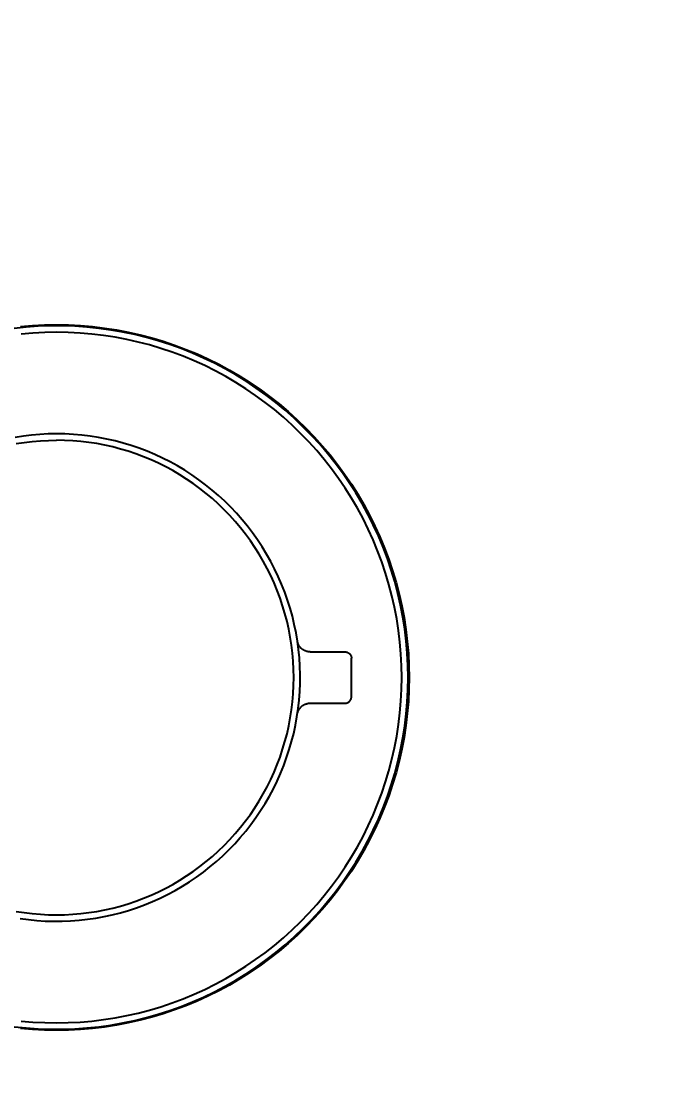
# Model space of a CAD drawing. Header units: metres. Extents: x 198 to 412, y -54 to 17.
# Drawn here: x 271.1554 to 271.2051, y -25.22 to -25.1365 of the extents above; entities that cross this region are included whole.
import ezdxf

# ---------------------------------------------------------------- set-up
doc = ezdxf.new("R2010")
doc.units = ezdxf.units.M
doc.header["$LTSCALE"] = 10
doc.layers.add('01', color=1, linetype='Continuous')
doc.layers.add('TCOTA', color=1, linetype='Continuous')
doc.styles.add('ARIAL', font='arial.ttf')
doc.dimstyles.new('ST-COTA-25', dxfattribs={"dimscale": 0.25, "dimtxt": 0.18, "dimasz": 0.1, "dimexe": 0.18, "dimexo": 0.0625, "dimgap": 0.09, "dimtad": 1, "dimzin": 4, "dimdsep": 46, "dimtxsty": 'ARIAL', "dimblk1": 'COTA_N', "dimblk2": 'COTA_N', "dimsah": 1, "dimcen": 0.09, "dimclrd": 8, "dimclre": 8, "dimclrt": 1, "dimadec": 0, "dimazin": 0, "dimtfac": 1, "dimtix": 1, "dimtmove": 0, "dimatfit": 3, "dimldrblk": 'COTA_N', "dimfxl": 0.18, "dimtolj": 1, "dimtzin": 0, "dimarcsym": 0})

# ---------------------------------------------------------------- blocks, each defined once
blk = doc.blocks.new('juego de ducha california')
for p, q in [((493.25232, 11757.579726, 0), (493.251379, 11757.579628, 0)), ((493.251871, 11757.579764, 0), (493.252807, 11757.579844, 0)), ((493.253264, 11757.579791, 0), (493.25232, 11757.579726, 0)), ((493.252807, 11757.579844, 0), (493.253745, 11757.579892, 0)), ((493.25421, 11757.579824, 0), (493.253264, 11757.579791, 0)), ((493.253745, 11757.579892, 0), (493.254684, 11757.579908, 0)), ((493.255157, 11757.579824, 0), (493.25421, 11757.579824, 0)), ((493.254684, 11757.579908, 0), (493.255623, 11757.579892, 0)), ((493.256103, 11757.579791, 0), (493.255157, 11757.579824, 0)), ((493.255623, 11757.579892, 0), (493.25656, 11757.579844, 0)), ((493.257047, 11757.579726, 0), (493.256103, 11757.579791, 0)), ((493.25656, 11757.579844, 0), (493.257496, 11757.579764, 0)), ((493.257989, 11757.579628, 0), (493.257047, 11757.579726, 0)), ((493.257496, 11757.579764, 0), (493.258428, 11757.579652, 0)), ((493.258926, 11757.579498, 0), (493.257989, 11757.579628, 0)), ((493.258428, 11757.579652, 0), (493.259356, 11757.579508, 0)), ((493.252847, 11757.579265, 0), (493.251931, 11757.579187, 0)), ((493.253765, 11757.579312, 0), (493.252847, 11757.579265, 0)), ((493.254684, 11757.579328, 0), (493.253765, 11757.579312, 0)), ((493.255603, 11757.579312, 0), (493.254684, 11757.579328, 0)), ((493.256521, 11757.579265, 0), (493.255603, 11757.579312, 0)), ((493.257437, 11757.579187, 0), (493.256521, 11757.579265, 0)), ((493.258349, 11757.579077, 0), (493.257437, 11757.579187, 0)), ((493.259258, 11757.578936, 0), (493.258349, 11757.579077, 0)), ((493.259859, 11757.579335, 0), (493.258926, 11757.579498, 0)), ((493.260161, 11757.578765, 0), (493.259258, 11757.578936, 0)), ((493.259356, 11757.579508, 0), (493.260279, 11757.579333, 0)), ((493.260785, 11757.57914, 0), (493.259859, 11757.579335, 0)), ((493.261057, 11757.578562, 0), (493.260161, 11757.578765, 0)), ((493.260279, 11757.579333, 0), (493.261195, 11757.579126, 0)), ((493.261704, 11757.578914, 0), (493.260785, 11757.57914, 0)), ((493.261195, 11757.579126, 0), (493.262103, 11757.578888, 0)), ((493.262615, 11757.578656, 0), (493.261704, 11757.578914, 0)), ((493.262103, 11757.578888, 0), (493.263003, 11757.57862, 0)), ((493.261946, 11757.57833, 0), (493.261057, 11757.578562, 0)), ((493.262827, 11757.578067, 0), (493.261946, 11757.57833, 0)), ((493.263516, 11757.578366, 0), (493.262615, 11757.578656, 0)), ((493.263698, 11757.577774, 0), (493.262827, 11757.578067, 0)), ((493.263003, 11757.57862, 0), (493.263893, 11757.57832, 0)), ((493.264407, 11757.578046, 0), (493.263516, 11757.578366, 0)), ((493.263893, 11757.57832, 0), (493.264772, 11757.577991, 0)), ((493.265286, 11757.577695, 0), (493.264407, 11757.578046, 0)), ((493.264772, 11757.577991, 0), (493.26564, 11757.577631, 0)), ((493.264559, 11757.577451, 0), (493.263698, 11757.577774, 0)), ((493.265408, 11757.577099, 0), (493.264559, 11757.577451, 0)), ((493.266152, 11757.577314, 0), (493.265286, 11757.577695, 0)), ((493.266245, 11757.576719, 0), (493.265408, 11757.577099, 0)), ((493.26564, 11757.577631, 0), (493.266494, 11757.577243, 0)), ((493.267005, 11757.576903, 0), (493.266152, 11757.577314, 0)), ((493.266494, 11757.577243, 0), (493.267335, 11757.576825, 0)), ((493.267068, 11757.57631, 0), (493.266245, 11757.576719, 0)), ((493.267843, 11757.576463, 0), (493.267005, 11757.576903, 0)), ((493.267877, 11757.575873, 0), (493.267068, 11757.57631, 0)), ((493.267335, 11757.576825, 0), (493.268162, 11757.576379, 0)), ((493.268666, 11757.575995, 0), (493.267843, 11757.576463, 0)), ((493.268162, 11757.576379, 0), (493.268972, 11757.575905, 0)), ((493.268671, 11757.575409, 0), (493.267877, 11757.575873, 0)), ((493.269472, 11757.575498, 0), (493.268666, 11757.575995, 0)), ((493.269448, 11757.574918, 0), (493.268671, 11757.575409, 0)), ((493.268972, 11757.575905, 0), (493.269766, 11757.575403, 0)), ((493.27026, 11757.574974, 0), (493.269472, 11757.575498, 0)), ((493.269766, 11757.575403, 0), (493.270542, 11757.574875, 0)), ((493.270208, 11757.574401, 0), (493.269448, 11757.574918, 0)), ((493.271029, 11757.574423, 0), (493.27026, 11757.574974, 0)), ((493.270542, 11757.574875, 0), (493.2713, 11757.57432, 0)), ((493.270949, 11757.573858, 0), (493.270208, 11757.574401, 0)), ((493.271672, 11757.57329, 0), (493.270949, 11757.573858, 0)), ((493.27178, 11757.573846, 0), (493.271029, 11757.574423, 0)), ((493.2713, 11757.57432, 0), (493.272039, 11757.57374, 0)), ((493.272509, 11757.573243, 0), (493.27178, 11757.573846, 0)), ((493.272039, 11757.57374, 0), (493.272757, 11757.573135, 0)), ((493.272375, 11757.572698, 0), (493.271672, 11757.57329, 0)), ((493.273218, 11757.572615, 0), (493.272509, 11757.573243, 0)), ((493.272757, 11757.573135, 0), (493.273454, 11757.572506, 0)), ((493.273058, 11757.572082, 0), (493.272375, 11757.572698, 0)), ((493.273719, 11757.571443, 0), (493.273058, 11757.572082, 0)), ((493.273904, 11757.571963, 0), (493.273218, 11757.572615, 0)), ((493.273454, 11757.572506, 0), (493.274129, 11757.571854, 0)), ((493.252096, 11757.571231, 0), (493.251455, 11757.571132, 0)), ((493.252741, 11757.571309, 0), (493.252096, 11757.571231, 0)), ((493.253387, 11757.571364, 0), (493.252741, 11757.571309, 0)), ((493.254035, 11757.571397, 0), (493.253387, 11757.571364, 0)), ((493.254684, 11757.571408, 0), (493.254035, 11757.571397, 0)), ((493.255342, 11757.571397, 0), (493.254684, 11757.571408, 0)), ((493.255999, 11757.571363, 0), (493.255342, 11757.571397, 0)), ((493.256655, 11757.571306, 0), (493.255999, 11757.571363, 0)), ((493.257309, 11757.571226, 0), (493.256655, 11757.571306, 0)), ((493.257959, 11757.571124, 0), (493.257309, 11757.571226, 0)), ((493.274358, 11757.570782, 0), (493.273719, 11757.571443, 0)), ((493.274568, 11757.571288, 0), (493.273904, 11757.571963, 0)), ((493.274129, 11757.571854, 0), (493.274782, 11757.571178, 0)), ((493.275208, 11757.570591, 0), (493.274568, 11757.571288, 0)), ((493.25154, 11757.570639, 0), (493.252165, 11757.570736, 0)), ((493.252165, 11757.570736, 0), (493.252792, 11757.570811, 0)), ((493.252792, 11757.570811, 0), (493.253421, 11757.570865, 0)), ((493.253421, 11757.570865, 0), (493.254052, 11757.570897, 0)), ((493.254052, 11757.570897, 0), (493.254684, 11757.570908, 0)), ((493.255315, 11757.570897, 0), (493.254684, 11757.570908, 0)), ((493.255946, 11757.570865, 0), (493.255315, 11757.570897, 0)), ((493.256576, 11757.570811, 0), (493.255946, 11757.570865, 0)), ((493.257203, 11757.570736, 0), (493.256576, 11757.570811, 0)), ((493.257827, 11757.570639, 0), (493.257203, 11757.570736, 0)), ((493.258448, 11757.570521, 0), (493.257827, 11757.570639, 0)), ((493.258605, 11757.570999, 0), (493.257959, 11757.571124, 0)), ((493.259064, 11757.570382, 0), (493.258448, 11757.570521, 0)), ((493.259247, 11757.570852, 0), (493.258605, 11757.570999, 0)), ((493.259675, 11757.570222, 0), (493.259064, 11757.570382, 0)), ((493.259883, 11757.570683, 0), (493.259247, 11757.570852, 0)), ((493.260513, 11757.570492, 0), (493.259883, 11757.570683, 0)), ((493.261136, 11757.570279, 0), (493.260513, 11757.570492, 0)), ((493.274973, 11757.5701, 0), (493.274358, 11757.570782, 0)), ((493.274782, 11757.571178, 0), (493.275411, 11757.570481, 0)), ((493.275823, 11757.569872, 0), (493.275208, 11757.570591, 0)), ((493.275411, 11757.570481, 0), (493.276016, 11757.569763, 0)), ((493.26028, 11757.570041, 0), (493.259675, 11757.570222, 0)), ((493.260879, 11757.56984, 0), (493.26028, 11757.570041, 0)), ((493.26147, 11757.569618, 0), (493.260879, 11757.56984, 0)), ((493.261751, 11757.570045, 0), (493.261136, 11757.570279, 0)), ((493.262054, 11757.569377, 0), (493.26147, 11757.569618, 0)), ((493.262358, 11757.569789, 0), (493.261751, 11757.570045, 0)), ((493.262956, 11757.569513, 0), (493.262358, 11757.569789, 0)), ((493.263543, 11757.569216, 0), (493.262956, 11757.569513, 0)), ((493.275566, 11757.569397, 0), (493.274973, 11757.5701, 0)), ((493.276413, 11757.569131, 0), (493.275823, 11757.569872, 0)), ((493.276016, 11757.569763, 0), (493.276596, 11757.569025, 0)), ((493.262629, 11757.569115, 0), (493.262054, 11757.569377, 0)), ((493.263195, 11757.568834, 0), (493.262629, 11757.569115, 0)), ((493.263751, 11757.568534, 0), (493.263195, 11757.568834, 0)), ((493.26412, 11757.568899, 0), (493.263543, 11757.569216, 0)), ((493.264686, 11757.568562, 0), (493.26412, 11757.568899, 0)), ((493.276133, 11757.568674, 0), (493.275566, 11757.569397, 0)), ((493.276977, 11757.568371, 0), (493.276413, 11757.569131, 0)), ((493.276596, 11757.569025, 0), (493.27715, 11757.568267, 0)), ((493.264296, 11757.568215, 0), (493.263751, 11757.568534, 0)), ((493.26483, 11757.567878, 0), (493.264296, 11757.568215, 0)), ((493.265239, 11757.568206, 0), (493.264686, 11757.568562, 0)), ((493.265352, 11757.567522, 0), (493.26483, 11757.567878, 0)), ((493.26578, 11757.567831, 0), (493.265239, 11757.568206, 0)), ((493.276676, 11757.567932, 0), (493.276133, 11757.568674, 0)), ((493.277193, 11757.567172, 0), (493.276676, 11757.567932, 0)), ((493.277515, 11757.567592, 0), (493.276977, 11757.568371, 0)), ((493.27715, 11757.568267, 0), (493.277679, 11757.567491, 0)), ((493.265862, 11757.567149, 0), (493.265352, 11757.567522, 0)), ((493.266308, 11757.567437, 0), (493.26578, 11757.567831, 0)), ((493.266359, 11757.566759, 0), (493.265862, 11757.567149, 0)), ((493.266822, 11757.567025, 0), (493.266308, 11757.567437, 0)), ((493.267321, 11757.566596, 0), (493.266822, 11757.567025, 0)), ((493.277684, 11757.566395, 0), (493.277193, 11757.567172, 0)), ((493.278026, 11757.566795, 0), (493.277515, 11757.567592, 0)), ((493.277679, 11757.567491, 0), (493.27818, 11757.566697, 0)), ((493.266842, 11757.566352, 0), (493.266359, 11757.566759, 0)), ((493.267311, 11757.565929, 0), (493.266842, 11757.566352, 0)), ((493.267805, 11757.56615, 0), (493.267321, 11757.566596, 0)), ((493.278148, 11757.565602, 0), (493.277684, 11757.566395, 0)), ((493.278508, 11757.565981, 0), (493.278026, 11757.566795, 0)), ((493.27818, 11757.566697, 0), (493.278654, 11757.565886, 0)), ((493.267765, 11757.56549, 0), (493.267311, 11757.565929, 0)), ((493.268204, 11757.565035, 0), (493.267765, 11757.56549, 0)), ((493.268273, 11757.565687, 0), (493.267805, 11757.56615, 0)), ((493.268725, 11757.565208, 0), (493.268273, 11757.565687, 0)), ((493.278585, 11757.564793, 0), (493.278148, 11757.565602, 0)), ((493.278963, 11757.565151, 0), (493.278508, 11757.565981, 0)), ((493.278654, 11757.565886, 0), (493.2791, 11757.56506, 0)), ((493.268627, 11757.564566, 0), (493.268204, 11757.565035, 0)), ((493.269034, 11757.564083, 0), (493.268627, 11757.564566, 0)), ((493.26916, 11757.564714, 0), (493.268725, 11757.565208, 0)), ((493.269577, 11757.564205, 0), (493.26916, 11757.564714, 0)), ((493.278994, 11757.56397, 0), (493.278585, 11757.564793, 0)), ((493.279388, 11757.564305, 0), (493.278963, 11757.565151, 0)), ((493.2791, 11757.56506, 0), (493.279518, 11757.564219, 0)), ((493.269425, 11757.563587, 0), (493.269034, 11757.564083, 0)), ((493.269977, 11757.563682, 0), (493.269577, 11757.564205, 0)), ((493.270359, 11757.563146, 0), (493.269977, 11757.563682, 0)), ((493.279375, 11757.563133, 0), (493.278994, 11757.56397, 0)), ((493.279784, 11757.563445, 0), (493.279388, 11757.564305, 0)), ((493.279518, 11757.564219, 0), (493.279907, 11757.563364, 0)), ((493.269798, 11757.563077, 0), (493.269425, 11757.563587, 0)), ((493.270153, 11757.562554, 0), (493.269798, 11757.563077, 0)), ((493.270721, 11757.562596, 0), (493.270359, 11757.563146, 0)), ((493.279726, 11757.562284, 0), (493.279375, 11757.563133, 0)), ((493.28015, 11757.562572, 0), (493.279784, 11757.563445, 0)), ((493.279907, 11757.563364, 0), (493.280266, 11757.562497, 0)), ((493.27049, 11757.56202, 0), (493.270153, 11757.562554, 0)), ((493.270809, 11757.561475, 0), (493.27049, 11757.56202, 0)), ((493.271064, 11757.562035, 0), (493.270721, 11757.562596, 0)), ((493.271388, 11757.561461, 0), (493.271064, 11757.562035, 0)), ((493.280049, 11757.561423, 0), (493.279726, 11757.562284, 0)), ((493.280485, 11757.561687, 0), (493.28015, 11757.562572, 0)), ((493.280266, 11757.562497, 0), (493.280596, 11757.561617, 0)), ((493.27111, 11757.560919, 0), (493.270809, 11757.561475, 0)), ((493.271692, 11757.560877, 0), (493.271388, 11757.561461, 0)), ((493.280342, 11757.560552, 0), (493.280049, 11757.561423, 0)), ((493.28079, 11757.560791, 0), (493.280485, 11757.561687, 0)), ((493.280596, 11757.561617, 0), (493.280895, 11757.560727, 0)), ((493.271391, 11757.560354, 0), (493.27111, 11757.560919, 0)), ((493.271652, 11757.559779, 0), (493.271391, 11757.560354, 0)), ((493.271975, 11757.560283, 0), (493.271692, 11757.560877, 0)), ((493.280605, 11757.559671, 0), (493.280342, 11757.560552, 0)), ((493.281064, 11757.559885, 0), (493.28079, 11757.560791, 0)), ((493.280895, 11757.560727, 0), (493.281164, 11757.559828, 0)), ((493.271894, 11757.559195, 0), (493.271652, 11757.559779, 0)), ((493.272237, 11757.559679, 0), (493.271975, 11757.560283, 0)), ((493.272479, 11757.559067, 0), (493.272237, 11757.559679, 0)), ((493.280838, 11757.558782, 0), (493.280605, 11757.559671, 0)), ((493.281307, 11757.55897, 0), (493.281064, 11757.559885, 0)), ((493.281164, 11757.559828, 0), (493.281402, 11757.558919, 0)), ((493.272115, 11757.558603, 0), (493.271894, 11757.559195, 0)), ((493.272699, 11757.558446, 0), (493.272479, 11757.559067, 0)), ((493.28104, 11757.557885, 0), (493.280838, 11757.558782, 0)), ((493.281517, 11757.558047, 0), (493.281307, 11757.55897, 0)), ((493.281402, 11757.558919, 0), (493.281608, 11757.558003, 0)), ((493.272317, 11757.558005, 0), (493.272115, 11757.558603, 0)), ((493.272498, 11757.557399, 0), (493.272317, 11757.558005, 0)), ((493.272897, 11757.557818, 0), (493.272699, 11757.558446, 0)), ((493.281212, 11757.556982, 0), (493.28104, 11757.557885, 0)), ((493.281696, 11757.557118, 0), (493.281517, 11757.558047, 0)), ((493.281608, 11757.558003, 0), (493.281784, 11757.557081, 0)), ((493.272658, 11757.556788, 0), (493.272498, 11757.557399, 0)), ((493.273074, 11757.557184, 0), (493.272897, 11757.557818, 0)), ((493.273228, 11757.556544, 0), (493.273074, 11757.557184, 0)), ((493.281842, 11757.556183, 0), (493.281696, 11757.557118, 0)), ((493.281784, 11757.557081, 0), (493.281928, 11757.556153, 0)), ((493.272797, 11757.556172, 0), (493.272658, 11757.556788, 0)), ((493.272915, 11757.555551, 0), (493.272797, 11757.556172, 0)), ((493.27336, 11757.555899, 0), (493.273228, 11757.556544, 0)), ((493.281353, 11757.556074, 0), (493.281212, 11757.556982, 0)), ((493.281956, 11757.555243, 0), (493.281842, 11757.556183, 0)), ((493.281928, 11757.556153, 0), (493.282039, 11757.55522, 0)), ((493.273011, 11757.554927, 0), (493.272915, 11757.555551, 0)), ((493.27347, 11757.55525, 0), (493.27336, 11757.555899, 0)), ((493.281462, 11757.555161, 0), (493.281353, 11757.556074, 0)), ((493.273087, 11757.5543, 0), (493.273011, 11757.554927, 0)), ((493.273557, 11757.554598, 0), (493.27347, 11757.55525, 0)), ((493.273483, 11757.555184, 0), (493.273476, 11757.555218, 0)), ((493.273491, 11757.555151, 0), (493.273483, 11757.555184, 0)), ((493.273501, 11757.555117, 0), (493.273491, 11757.555151, 0)), ((493.273511, 11757.555085, 0), (493.273501, 11757.555117, 0)), ((493.273523, 11757.555052, 0), (493.273511, 11757.555085, 0)), ((493.273536, 11757.55502, 0), (493.273523, 11757.555052, 0)), ((493.27355, 11757.554989, 0), (493.273536, 11757.55502, 0)), ((493.273565, 11757.554958, 0), (493.27355, 11757.554989, 0)), ((493.273622, 11757.553943, 0), (493.273557, 11757.554598, 0)), ((493.273581, 11757.554927, 0), (493.273565, 11757.554958, 0)), ((493.273598, 11757.554897, 0), (493.273581, 11757.554927, 0)), ((493.273616, 11757.554868, 0), (493.273598, 11757.554897, 0)), ((493.273635, 11757.554839, 0), (493.273616, 11757.554868, 0)), ((493.273655, 11757.554811, 0), (493.273635, 11757.554839, 0)), ((493.273676, 11757.554784, 0), (493.273655, 11757.554811, 0)), ((493.273698, 11757.554757, 0), (493.273676, 11757.554784, 0)), ((493.273721, 11757.554731, 0), (493.273698, 11757.554757, 0)), ((493.273745, 11757.554706, 0), (493.273721, 11757.554731, 0)), ((493.273769, 11757.554682, 0), (493.273745, 11757.554706, 0)), ((493.273795, 11757.554659, 0), (493.273769, 11757.554682, 0)), ((493.273821, 11757.554637, 0), (493.273795, 11757.554659, 0)), ((493.273848, 11757.554615, 0), (493.273821, 11757.554637, 0)), ((493.273876, 11757.554595, 0), (493.273848, 11757.554615, 0)), ((493.273904, 11757.554575, 0), (493.273876, 11757.554595, 0)), ((493.273933, 11757.554557, 0), (493.273904, 11757.554575, 0)), ((493.273963, 11757.554539, 0), (493.273933, 11757.554557, 0)), ((493.273993, 11757.554522, 0), (493.273963, 11757.554539, 0)), ((493.274024, 11757.554507, 0), (493.273993, 11757.554522, 0)), ((493.274055, 11757.554493, 0), (493.274024, 11757.554507, 0)), ((493.274087, 11757.554479, 0), (493.274055, 11757.554493, 0)), ((493.281541, 11757.554245, 0), (493.281462, 11757.555161, 0)), ((493.282038, 11757.5543, 0), (493.281956, 11757.555243, 0)), ((493.282039, 11757.55522, 0), (493.28212, 11757.554285, 0)), ((493.273141, 11757.553671, 0), (493.273087, 11757.5543, 0)), ((493.273173, 11757.55304, 0), (493.273141, 11757.553671, 0)), ((493.273663, 11757.553286, 0), (493.273622, 11757.553943, 0)), ((493.274119, 11757.554467, 0), (493.274087, 11757.554479, 0)), ((493.274152, 11757.554456, 0), (493.274119, 11757.554467, 0)), ((493.274185, 11757.554446, 0), (493.274152, 11757.554456, 0)), ((493.274218, 11757.554437, 0), (493.274185, 11757.554446, 0)), ((493.274252, 11757.554429, 0), (493.274218, 11757.554437, 0)), ((493.274286, 11757.554423, 0), (493.274252, 11757.554429, 0)), ((493.27432, 11757.554418, 0), (493.274286, 11757.554423, 0)), ((493.274354, 11757.554413, 0), (493.27432, 11757.554418, 0)), ((493.274388, 11757.554411, 0), (493.274354, 11757.554413, 0)), ((493.274423, 11757.554409, 0), (493.274388, 11757.554411, 0)), ((493.274457, 11757.554408, 0), (493.274423, 11757.554409, 0)), ((493.274457, 11757.554408, 0), (493.277184, 11757.554408, 0)), ((493.277184, 11757.554408, 0), (493.277201, 11757.554408, 0)), ((493.277201, 11757.554408, 0), (493.277218, 11757.554407, 0)), ((493.277218, 11757.554407, 0), (493.277235, 11757.554406, 0)), ((493.277235, 11757.554406, 0), (493.277252, 11757.554403, 0)), ((493.277252, 11757.554403, 0), (493.277269, 11757.554401, 0)), ((493.277269, 11757.554401, 0), (493.277285, 11757.554398, 0)), ((493.277285, 11757.554398, 0), (493.277302, 11757.554394, 0)), ((493.277302, 11757.554394, 0), (493.277319, 11757.55439, 0)), ((493.277319, 11757.55439, 0), (493.277335, 11757.554385, 0)), ((493.277335, 11757.554385, 0), (493.277351, 11757.554379, 0)), ((493.277351, 11757.554379, 0), (493.277367, 11757.554373, 0)), ((493.277367, 11757.554373, 0), (493.277383, 11757.554367, 0)), ((493.277383, 11757.554367, 0), (493.277398, 11757.55436, 0)), ((493.277398, 11757.55436, 0), (493.277414, 11757.554352, 0)), ((493.277414, 11757.554352, 0), (493.277429, 11757.554344, 0)), ((493.277429, 11757.554344, 0), (493.277443, 11757.554335, 0)), ((493.277443, 11757.554335, 0), (493.277458, 11757.554326, 0)), ((493.277458, 11757.554326, 0), (493.277472, 11757.554317, 0)), ((493.277472, 11757.554317, 0), (493.277486, 11757.554307, 0)), ((493.277486, 11757.554307, 0), (493.277499, 11757.554296, 0)), ((493.277499, 11757.554296, 0), (493.277512, 11757.554285, 0)), ((493.277512, 11757.554285, 0), (493.277525, 11757.554274, 0)), ((493.277525, 11757.554274, 0), (493.277537, 11757.554262, 0)), ((493.277537, 11757.554262, 0), (493.277549, 11757.554249, 0)), ((493.277549, 11757.554249, 0), (493.27756, 11757.554237, 0)), ((493.27756, 11757.554237, 0), (493.277571, 11757.554224, 0)), ((493.277571, 11757.554224, 0), (493.277582, 11757.55421, 0)), ((493.277582, 11757.55421, 0), (493.277592, 11757.554196, 0)), ((493.277592, 11757.554196, 0), (493.277602, 11757.554182, 0)), ((493.277602, 11757.554182, 0), (493.277611, 11757.554168, 0)), ((493.277611, 11757.554168, 0), (493.277619, 11757.554153, 0)), ((493.277619, 11757.554153, 0), (493.277628, 11757.554138, 0)), ((493.277628, 11757.554138, 0), (493.277635, 11757.554123, 0)), ((493.277635, 11757.554123, 0), (493.277642, 11757.554107, 0)), ((493.277642, 11757.554107, 0), (493.277649, 11757.554092, 0)), ((493.277649, 11757.554092, 0), (493.277655, 11757.554076, 0)), ((493.277655, 11757.554076, 0), (493.27766, 11757.554059, 0)), ((493.27766, 11757.554059, 0), (493.277665, 11757.554043, 0)), ((493.277665, 11757.554043, 0), (493.277669, 11757.554027, 0)), ((493.277669, 11757.554027, 0), (493.277673, 11757.55401, 0)), ((493.277673, 11757.55401, 0), (493.277676, 11757.553993, 0)), ((493.277676, 11757.553993, 0), (493.277679, 11757.553976, 0)), ((493.277679, 11757.553976, 0), (493.277681, 11757.553959, 0)), ((493.277681, 11757.553959, 0), (493.277682, 11757.553942, 0)), ((493.277682, 11757.553942, 0), (493.277683, 11757.553925, 0)), ((493.277683, 11757.553925, 0), (493.277684, 11757.553908, 0)), ((493.277684, 11757.550908, 0), (493.277684, 11757.553908, 0)), ((493.281588, 11757.553327, 0), (493.281541, 11757.554245, 0)), ((493.282087, 11757.553355, 0), (493.282038, 11757.5543, 0)), ((493.28212, 11757.554285, 0), (493.282168, 11757.553347, 0)), ((493.273184, 11757.552408, 0), (493.273173, 11757.55304, 0)), ((493.273682, 11757.552628, 0), (493.273663, 11757.553286, 0)), ((493.281603, 11757.552408, 0), (493.281588, 11757.553327, 0)), ((493.282103, 11757.552408, 0), (493.282087, 11757.553355, 0)), ((493.282168, 11757.553347, 0), (493.282184, 11757.552408, 0)), ((493.273173, 11757.551777, 0), (493.273184, 11757.552408, 0)), ((493.273679, 11757.551969, 0), (493.273682, 11757.552628, 0)), ((493.281588, 11757.551489, 0), (493.281603, 11757.552408, 0)), ((493.282087, 11757.551462, 0), (493.282103, 11757.552408, 0)), ((493.282103, 11757.552408, 0), (493.282184, 11757.552408, 0)), ((493.282184, 11757.552408, 0), (493.282168, 11757.551469, 0)), ((493.273087, 11757.550516, 0), (493.273141, 11757.551146, 0)), ((493.273141, 11757.551146, 0), (493.273173, 11757.551777, 0)), ((493.273603, 11757.550655, 0), (493.273652, 11757.551311, 0)), ((493.273652, 11757.551311, 0), (493.273679, 11757.551969, 0)), ((493.281541, 11757.550571, 0), (493.281588, 11757.551489, 0)), ((493.282038, 11757.550516, 0), (493.282087, 11757.551462, 0)), ((493.282168, 11757.551469, 0), (493.28212, 11757.550531, 0)), ((493.273011, 11757.549889, 0), (493.273087, 11757.550516, 0)), ((493.27353, 11757.550001, 0), (493.273603, 11757.550655, 0)), ((493.273993, 11757.550294, 0), (493.274024, 11757.550309, 0)), ((493.274024, 11757.550309, 0), (493.274055, 11757.550324, 0)), ((493.274055, 11757.550324, 0), (493.274087, 11757.550337, 0)), ((493.274087, 11757.550337, 0), (493.274119, 11757.550349, 0)), ((493.274119, 11757.550349, 0), (493.274152, 11757.55036, 0)), ((493.274152, 11757.55036, 0), (493.274185, 11757.55037, 0)), ((493.274185, 11757.55037, 0), (493.274218, 11757.550379, 0)), ((493.274218, 11757.550379, 0), (493.274252, 11757.550387, 0)), ((493.274252, 11757.550387, 0), (493.274286, 11757.550393, 0)), ((493.274286, 11757.550393, 0), (493.27432, 11757.550399, 0)), ((493.27432, 11757.550399, 0), (493.274354, 11757.550403, 0)), ((493.274354, 11757.550403, 0), (493.274388, 11757.550406, 0)), ((493.274388, 11757.550406, 0), (493.274423, 11757.550408, 0)), ((493.274423, 11757.550408, 0), (493.274457, 11757.550408, 0)), ((493.274457, 11757.550408, 0), (493.277184, 11757.550408, 0)), ((493.277184, 11757.550408, 0), (493.277201, 11757.550408, 0)), ((493.277201, 11757.550408, 0), (493.277218, 11757.550409, 0)), ((493.277218, 11757.550409, 0), (493.277235, 11757.550411, 0)), ((493.277235, 11757.550411, 0), (493.277252, 11757.550413, 0)), ((493.277252, 11757.550413, 0), (493.277269, 11757.550415, 0)), ((493.277269, 11757.550415, 0), (493.277285, 11757.550419, 0)), ((493.277285, 11757.550419, 0), (493.277302, 11757.550422, 0)), ((493.277302, 11757.550422, 0), (493.277319, 11757.550427, 0)), ((493.277319, 11757.550427, 0), (493.277335, 11757.550432, 0)), ((493.277335, 11757.550432, 0), (493.277351, 11757.550437, 0)), ((493.277351, 11757.550437, 0), (493.277367, 11757.550443, 0)), ((493.277367, 11757.550443, 0), (493.277383, 11757.55045, 0)), ((493.277383, 11757.55045, 0), (493.277398, 11757.550457, 0)), ((493.277398, 11757.550457, 0), (493.277414, 11757.550464, 0)), ((493.277414, 11757.550464, 0), (493.277429, 11757.550472, 0)), ((493.277429, 11757.550472, 0), (493.277443, 11757.550481, 0)), ((493.277443, 11757.550481, 0), (493.277458, 11757.55049, 0)), ((493.277458, 11757.55049, 0), (493.277472, 11757.5505, 0)), ((493.277472, 11757.5505, 0), (493.277486, 11757.55051, 0)), ((493.277486, 11757.55051, 0), (493.277499, 11757.55052, 0)), ((493.277499, 11757.55052, 0), (493.277512, 11757.550531, 0)), ((493.277512, 11757.550531, 0), (493.277525, 11757.550543, 0)), ((493.277525, 11757.550543, 0), (493.277537, 11757.550555, 0)), ((493.277537, 11757.550555, 0), (493.277549, 11757.550567, 0)), ((493.277549, 11757.550567, 0), (493.27756, 11757.55058, 0)), ((493.27756, 11757.55058, 0), (493.277571, 11757.550593, 0)), ((493.277571, 11757.550593, 0), (493.277582, 11757.550606, 0)), ((493.277582, 11757.550606, 0), (493.277592, 11757.55062, 0)), ((493.277592, 11757.55062, 0), (493.277602, 11757.550634, 0)), ((493.277602, 11757.550634, 0), (493.277611, 11757.550648, 0)), ((493.277611, 11757.550648, 0), (493.277619, 11757.550663, 0)), ((493.277619, 11757.550663, 0), (493.277628, 11757.550678, 0)), ((493.277628, 11757.550678, 0), (493.277635, 11757.550693, 0)), ((493.277635, 11757.550693, 0), (493.277642, 11757.550709, 0)), ((493.277642, 11757.550709, 0), (493.277649, 11757.550725, 0)), ((493.277649, 11757.550725, 0), (493.277655, 11757.550741, 0)), ((493.277655, 11757.550741, 0), (493.27766, 11757.550757, 0)), ((493.27766, 11757.550757, 0), (493.277665, 11757.550773, 0)), ((493.277665, 11757.550773, 0), (493.277669, 11757.55079, 0)), ((493.277669, 11757.55079, 0), (493.277673, 11757.550806, 0)), ((493.277673, 11757.550806, 0), (493.277676, 11757.550823, 0)), ((493.277676, 11757.550823, 0), (493.277679, 11757.55084, 0)), ((493.277679, 11757.55084, 0), (493.277681, 11757.550857, 0)), ((493.277681, 11757.550857, 0), (493.277682, 11757.550874, 0)), ((493.277682, 11757.550874, 0), (493.277683, 11757.550891, 0)), ((493.277683, 11757.550891, 0), (493.277684, 11757.550908, 0)), ((493.281462, 11757.549655, 0), (493.281541, 11757.550571, 0)), ((493.281956, 11757.549573, 0), (493.282038, 11757.550516, 0)), ((493.28212, 11757.550531, 0), (493.282039, 11757.549596, 0)), ((493.272915, 11757.549265, 0), (493.273011, 11757.549889, 0)), ((493.273436, 11757.549349, 0), (493.27353, 11757.550001, 0)), ((493.273476, 11757.549599, 0), (493.273483, 11757.549632, 0)), ((493.273483, 11757.549632, 0), (493.273491, 11757.549666, 0)), ((493.273491, 11757.549666, 0), (493.273501, 11757.549699, 0)), ((493.273501, 11757.549699, 0), (493.273511, 11757.549732, 0)), ((493.273511, 11757.549732, 0), (493.273523, 11757.549764, 0)), ((493.273523, 11757.549764, 0), (493.273536, 11757.549796, 0)), ((493.273536, 11757.549796, 0), (493.27355, 11757.549828, 0)), ((493.27355, 11757.549828, 0), (493.273565, 11757.549859, 0)), ((493.273565, 11757.549859, 0), (493.273581, 11757.549889, 0)), ((493.273581, 11757.549889, 0), (493.273598, 11757.549919, 0)), ((493.273598, 11757.549919, 0), (493.273616, 11757.549949, 0)), ((493.273616, 11757.549949, 0), (493.273635, 11757.549977, 0)), ((493.273635, 11757.549977, 0), (493.273655, 11757.550005, 0)), ((493.273655, 11757.550005, 0), (493.273676, 11757.550033, 0)), ((493.273676, 11757.550033, 0), (493.273698, 11757.550059, 0)), ((493.273698, 11757.550059, 0), (493.273721, 11757.550085, 0)), ((493.273721, 11757.550085, 0), (493.273745, 11757.55011, 0)), ((493.273745, 11757.55011, 0), (493.273769, 11757.550134, 0)), ((493.273769, 11757.550134, 0), (493.273795, 11757.550157, 0)), ((493.273795, 11757.550157, 0), (493.273821, 11757.55018, 0)), ((493.273821, 11757.55018, 0), (493.273848, 11757.550201, 0)), ((493.273848, 11757.550201, 0), (493.273876, 11757.550222, 0)), ((493.273876, 11757.550222, 0), (493.273904, 11757.550241, 0)), ((493.273904, 11757.550241, 0), (493.273933, 11757.55026, 0)), ((493.273933, 11757.55026, 0), (493.273963, 11757.550277, 0)), ((493.273963, 11757.550277, 0), (493.273993, 11757.550294, 0)), ((493.281353, 11757.548743, 0), (493.281462, 11757.549655, 0)), ((493.281842, 11757.548634, 0), (493.281956, 11757.549573, 0)), ((493.282039, 11757.549596, 0), (493.281928, 11757.548664, 0)), ((493.272658, 11757.548028, 0), (493.272797, 11757.548644, 0)), ((493.272797, 11757.548644, 0), (493.272915, 11757.549265, 0)), ((493.273179, 11757.548058, 0), (493.273319, 11757.548701, 0)), ((493.273319, 11757.548701, 0), (493.273436, 11757.549349, 0)), ((493.281212, 11757.547834, 0), (493.281353, 11757.548743, 0)), ((493.281928, 11757.548664, 0), (493.281784, 11757.547736, 0)), ((493.272498, 11757.547417, 0), (493.272658, 11757.548028, 0)), ((493.273017, 11757.54742, 0), (493.273179, 11757.548058, 0)), ((493.28104, 11757.546931, 0), (493.281212, 11757.547834, 0)), ((493.281696, 11757.547699, 0), (493.281842, 11757.548634, 0)), ((493.272317, 11757.546812, 0), (493.272498, 11757.547417, 0)), ((493.272833, 11757.546788, 0), (493.273017, 11757.54742, 0)), ((493.281517, 11757.546769, 0), (493.281696, 11757.547699, 0)), ((493.281784, 11757.547736, 0), (493.281608, 11757.546813, 0)), ((493.271894, 11757.545621, 0), (493.272115, 11757.546213, 0)), ((493.272115, 11757.546213, 0), (493.272317, 11757.546812, 0)), ((493.272401, 11757.545545, 0), (493.272628, 11757.546162, 0)), ((493.272628, 11757.546162, 0), (493.272833, 11757.546788, 0)), ((493.280838, 11757.546035, 0), (493.28104, 11757.546931, 0)), ((493.281307, 11757.545846, 0), (493.281517, 11757.546769, 0)), ((493.281608, 11757.546813, 0), (493.281402, 11757.545897, 0)), ((493.271652, 11757.545038, 0), (493.271894, 11757.545621, 0)), ((493.272152, 11757.544935, 0), (493.272401, 11757.545545, 0)), ((493.280605, 11757.545145, 0), (493.280838, 11757.546035, 0)), ((493.281064, 11757.544931, 0), (493.281307, 11757.545846, 0)), ((493.281402, 11757.545897, 0), (493.281164, 11757.544989, 0)), ((493.27111, 11757.543897, 0), (493.271391, 11757.544463, 0)), ((493.271391, 11757.544463, 0), (493.271652, 11757.545038, 0)), ((493.271883, 11757.544334, 0), (493.272152, 11757.544935, 0)), ((493.280342, 11757.544265, 0), (493.280605, 11757.545145, 0)), ((493.28079, 11757.544025, 0), (493.281064, 11757.544931, 0)), ((493.281164, 11757.544989, 0), (493.280895, 11757.544089, 0)), ((493.270809, 11757.543341, 0), (493.27111, 11757.543897, 0)), ((493.271282, 11757.543163, 0), (493.271593, 11757.543743, 0)), ((493.271593, 11757.543743, 0), (493.271883, 11757.544334, 0)), ((493.280049, 11757.543393, 0), (493.280342, 11757.544265, 0)), ((493.280485, 11757.543129, 0), (493.28079, 11757.544025, 0)), ((493.280895, 11757.544089, 0), (493.280596, 11757.543199, 0)), ((493.270153, 11757.542262, 0), (493.27049, 11757.542796, 0)), ((493.27049, 11757.542796, 0), (493.270809, 11757.543341, 0)), ((493.270952, 11757.542593, 0), (493.271282, 11757.543163, 0)), ((493.279726, 11757.542533, 0), (493.280049, 11757.543393, 0)), ((493.28015, 11757.542244, 0), (493.280485, 11757.543129, 0)), ((493.280596, 11757.543199, 0), (493.280266, 11757.54232, 0)), ((493.269798, 11757.54174, 0), (493.270153, 11757.542262, 0)), ((493.270234, 11757.54149, 0), (493.270602, 11757.542035, 0)), ((493.270602, 11757.542035, 0), (493.270952, 11757.542593, 0)), ((493.279375, 11757.541683, 0), (493.279726, 11757.542533, 0)), ((493.279784, 11757.541371, 0), (493.28015, 11757.542244, 0)), ((493.280266, 11757.54232, 0), (493.279907, 11757.541452, 0)), ((493.269034, 11757.540733, 0), (493.269425, 11757.54123, 0)), ((493.269425, 11757.54123, 0), (493.269798, 11757.54174, 0)), ((493.269846, 11757.540958, 0), (493.270234, 11757.54149, 0)), ((493.278994, 11757.540847, 0), (493.279375, 11757.541683, 0)), ((493.279388, 11757.540511, 0), (493.279784, 11757.541371, 0)), ((493.279907, 11757.541452, 0), (493.279518, 11757.540597, 0)), ((493.268627, 11757.54025, 0), (493.269034, 11757.540733, 0)), ((493.269017, 11757.539936, 0), (493.26944, 11757.54044, 0)), ((493.26944, 11757.54044, 0), (493.269846, 11757.540958, 0)), ((493.278585, 11757.540023, 0), (493.278994, 11757.540847, 0)), ((493.278963, 11757.539666, 0), (493.279388, 11757.540511, 0)), ((493.279518, 11757.540597, 0), (493.2791, 11757.539756, 0)), ((493.267765, 11757.539327, 0), (493.268204, 11757.539781, 0)), ((493.268204, 11757.539781, 0), (493.268627, 11757.54025, 0)), ((493.268576, 11757.539447, 0), (493.269017, 11757.539936, 0)), ((493.278148, 11757.539215, 0), (493.278585, 11757.540023, 0)), ((493.278508, 11757.538835, 0), (493.278963, 11757.539666, 0)), ((493.2791, 11757.539756, 0), (493.278654, 11757.53893, 0)), ((493.266842, 11757.538464, 0), (493.267311, 11757.538888, 0)), ((493.267311, 11757.538888, 0), (493.267765, 11757.539327, 0)), ((493.267645, 11757.538516, 0), (493.268119, 11757.538973, 0)), ((493.268119, 11757.538973, 0), (493.268576, 11757.539447, 0)), ((493.277684, 11757.538421, 0), (493.278148, 11757.539215, 0)), ((493.278026, 11757.538021, 0), (493.278508, 11757.538835, 0)), ((493.278654, 11757.53893, 0), (493.27818, 11757.53812, 0)), ((493.265862, 11757.537667, 0), (493.266359, 11757.538057, 0)), ((493.266359, 11757.538057, 0), (493.266842, 11757.538464, 0)), ((493.266652, 11757.537652, 0), (493.267156, 11757.538075, 0)), ((493.267156, 11757.538075, 0), (493.267645, 11757.538516, 0)), ((493.277193, 11757.537644, 0), (493.277684, 11757.538421, 0)), ((493.277515, 11757.537224, 0), (493.278026, 11757.538021, 0)), ((493.27818, 11757.53812, 0), (493.277679, 11757.537326, 0)), ((493.26483, 11757.536939, 0), (493.265352, 11757.537294, 0)), ((493.265352, 11757.537294, 0), (493.265862, 11757.537667, 0)), ((493.265602, 11757.536858, 0), (493.266134, 11757.537246, 0)), ((493.266134, 11757.537246, 0), (493.266652, 11757.537652, 0)), ((493.276676, 11757.536884, 0), (493.277193, 11757.537644, 0)), ((493.276977, 11757.536445, 0), (493.277515, 11757.537224, 0)), ((493.277679, 11757.537326, 0), (493.27715, 11757.536549, 0)), ((493.263195, 11757.535982, 0), (493.263751, 11757.536282, 0)), ((493.263751, 11757.536282, 0), (493.264296, 11757.536601, 0)), ((493.263929, 11757.535809, 0), (493.264499, 11757.53614, 0)), ((493.264296, 11757.536601, 0), (493.26483, 11757.536939, 0)), ((493.264499, 11757.53614, 0), (493.265056, 11757.536489, 0)), ((493.265056, 11757.536489, 0), (493.265602, 11757.536858, 0)), ((493.275566, 11757.535419, 0), (493.276133, 11757.536142, 0)), ((493.276133, 11757.536142, 0), (493.276676, 11757.536884, 0)), ((493.276413, 11757.535685, 0), (493.276977, 11757.536445, 0)), ((493.27715, 11757.536549, 0), (493.276596, 11757.535792, 0)), ((493.26147, 11757.535198, 0), (493.262054, 11757.53544, 0)), ((493.262054, 11757.53544, 0), (493.262629, 11757.535701, 0)), ((493.262629, 11757.535701, 0), (493.263195, 11757.535982, 0)), ((493.262758, 11757.535209, 0), (493.263349, 11757.535499, 0)), ((493.263349, 11757.535499, 0), (493.263929, 11757.535809, 0)), ((493.274973, 11757.534716, 0), (493.275566, 11757.535419, 0)), ((493.275823, 11757.534945, 0), (493.276413, 11757.535685, 0)), ((493.276596, 11757.535792, 0), (493.276016, 11757.535053, 0)), ((493.259064, 11757.534434, 0), (493.259675, 11757.534594, 0)), ((493.259675, 11757.534594, 0), (493.26028, 11757.534775, 0)), ((493.26028, 11757.534775, 0), (493.260879, 11757.534976, 0)), ((493.260304, 11757.534258, 0), (493.260929, 11757.534464, 0)), ((493.260879, 11757.534976, 0), (493.26147, 11757.535198, 0)), ((493.260929, 11757.534464, 0), (493.261547, 11757.534691, 0)), ((493.261547, 11757.534691, 0), (493.262157, 11757.53494, 0)), ((493.262157, 11757.53494, 0), (493.262758, 11757.535209, 0)), ((493.274358, 11757.534034, 0), (493.274973, 11757.534716, 0)), ((493.275208, 11757.534226, 0), (493.275823, 11757.534945, 0)), ((493.276016, 11757.535053, 0), (493.275411, 11757.534335, 0)), ((493.25154, 11757.534177, 0), (493.252165, 11757.53408, 0)), ((493.251842, 11757.533622, 0), (493.252494, 11757.533535, 0)), ((493.252165, 11757.53408, 0), (493.252792, 11757.534005, 0)), ((493.252792, 11757.534005, 0), (493.253421, 11757.533951, 0)), ((493.253421, 11757.533951, 0), (493.254052, 11757.533919, 0)), ((493.254052, 11757.533919, 0), (493.254684, 11757.533908, 0)), ((493.254684, 11757.533908, 0), (493.255315, 11757.533919, 0)), ((493.255315, 11757.533919, 0), (493.255946, 11757.533951, 0)), ((493.255946, 11757.533951, 0), (493.256576, 11757.534005, 0)), ((493.256576, 11757.534005, 0), (493.257203, 11757.53408, 0)), ((493.257091, 11757.533561, 0), (493.257743, 11757.533656, 0)), ((493.257203, 11757.53408, 0), (493.257827, 11757.534177, 0)), ((493.257743, 11757.533656, 0), (493.25839, 11757.533773, 0)), ((493.257827, 11757.534177, 0), (493.258448, 11757.534295, 0)), ((493.25839, 11757.533773, 0), (493.259034, 11757.533913, 0)), ((493.258448, 11757.534295, 0), (493.259064, 11757.534434, 0)), ((493.259034, 11757.533913, 0), (493.259672, 11757.534075, 0)), ((493.259672, 11757.534075, 0), (493.260304, 11757.534258, 0)), ((493.273719, 11757.533373, 0), (493.274358, 11757.534034, 0)), ((493.274782, 11757.533638, 0), (493.274129, 11757.532963, 0)), ((493.274568, 11757.533528, 0), (493.275208, 11757.534226, 0)), ((493.275411, 11757.534335, 0), (493.274782, 11757.533638, 0)), ((493.252494, 11757.533535, 0), (493.253149, 11757.53347, 0)), ((493.253149, 11757.53347, 0), (493.253806, 11757.533428, 0)), ((493.253806, 11757.533428, 0), (493.254464, 11757.533409, 0)), ((493.254464, 11757.533409, 0), (493.255122, 11757.533413, 0)), ((493.255122, 11757.533413, 0), (493.25578, 11757.53344, 0)), ((493.25578, 11757.53344, 0), (493.256437, 11757.533489, 0)), ((493.256437, 11757.533489, 0), (493.257091, 11757.533561, 0)), ((493.273058, 11757.532734, 0), (493.273719, 11757.533373, 0)), ((493.273218, 11757.532201, 0), (493.273904, 11757.532853, 0)), ((493.274129, 11757.532963, 0), (493.273454, 11757.53231, 0)), ((493.273904, 11757.532853, 0), (493.274568, 11757.533528, 0)), ((493.271672, 11757.531526, 0), (493.272375, 11757.532118, 0)), ((493.272375, 11757.532118, 0), (493.273058, 11757.532734, 0)), ((493.272509, 11757.531573, 0), (493.273218, 11757.532201, 0)), ((493.273454, 11757.53231, 0), (493.272757, 11757.531681, 0)), ((493.270949, 11757.530958, 0), (493.271672, 11757.531526, 0)), ((493.27178, 11757.530971, 0), (493.272509, 11757.531573, 0)), ((493.272757, 11757.531681, 0), (493.272039, 11757.531076, 0)), ((493.269448, 11757.529898, 0), (493.270208, 11757.530416, 0)), ((493.270208, 11757.530416, 0), (493.270949, 11757.530958, 0)), ((493.27026, 11757.529842, 0), (493.271029, 11757.530393, 0)), ((493.2713, 11757.530496, 0), (493.270542, 11757.529941, 0)), ((493.271029, 11757.530393, 0), (493.27178, 11757.530971, 0)), ((493.272039, 11757.531076, 0), (493.2713, 11757.530496, 0)), ((493.268671, 11757.529407, 0), (493.269448, 11757.529898, 0)), ((493.269472, 11757.529318, 0), (493.27026, 11757.529842, 0)), ((493.270542, 11757.529941, 0), (493.269766, 11757.529413, 0)), ((493.267068, 11757.528507, 0), (493.267877, 11757.528943, 0)), ((493.267843, 11757.528353, 0), (493.268666, 11757.528821, 0)), ((493.267877, 11757.528943, 0), (493.268671, 11757.529407, 0)), ((493.268972, 11757.528912, 0), (493.268162, 11757.528437, 0)), ((493.268666, 11757.528821, 0), (493.269472, 11757.529318, 0)), ((493.269766, 11757.529413, 0), (493.268972, 11757.528912, 0)), ((493.265408, 11757.527717, 0), (493.266245, 11757.528098, 0)), ((493.266152, 11757.527502, 0), (493.267005, 11757.527913, 0)), ((493.266245, 11757.528098, 0), (493.267068, 11757.528507, 0)), ((493.267335, 11757.527991, 0), (493.266494, 11757.527574, 0)), ((493.267005, 11757.527913, 0), (493.267843, 11757.528353, 0)), ((493.268162, 11757.528437, 0), (493.267335, 11757.527991, 0)), ((493.262827, 11757.52675, 0), (493.263698, 11757.527043, 0)), ((493.263698, 11757.527043, 0), (493.264559, 11757.527365, 0)), ((493.264407, 11757.52677, 0), (493.265286, 11757.527121, 0)), ((493.264559, 11757.527365, 0), (493.265408, 11757.527717, 0)), ((493.26564, 11757.527185, 0), (493.264772, 11757.526825, 0)), ((493.265286, 11757.527121, 0), (493.266152, 11757.527502, 0)), ((493.266494, 11757.527574, 0), (493.26564, 11757.527185, 0)), ((493.260161, 11757.526051, 0), (493.261057, 11757.526254, 0)), ((493.261057, 11757.526254, 0), (493.261946, 11757.526487, 0)), ((493.261704, 11757.525902, 0), (493.262615, 11757.526161, 0)), ((493.261946, 11757.526487, 0), (493.262827, 11757.52675, 0)), ((493.263003, 11757.526197, 0), (493.262103, 11757.525928, 0)), ((493.262615, 11757.526161, 0), (493.263516, 11757.52645, 0)), ((493.263893, 11757.526496, 0), (493.263003, 11757.526197, 0)), ((493.263516, 11757.52645, 0), (493.264407, 11757.52677, 0)), ((493.264772, 11757.526825, 0), (493.263893, 11757.526496, 0)), ((493.251931, 11757.52563, 0), (493.252847, 11757.525551, 0)), ((493.252847, 11757.525551, 0), (493.253765, 11757.525504, 0)), ((493.253765, 11757.525504, 0), (493.254684, 11757.525488, 0)), ((493.254684, 11757.525488, 0), (493.255603, 11757.525504, 0)), ((493.255603, 11757.525504, 0), (493.256521, 11757.525551, 0)), ((493.256521, 11757.525551, 0), (493.257437, 11757.52563, 0)), ((493.257437, 11757.52563, 0), (493.258349, 11757.525739, 0)), ((493.257989, 11757.525188, 0), (493.258926, 11757.525319, 0)), ((493.258349, 11757.525739, 0), (493.259258, 11757.52588, 0)), ((493.259356, 11757.525308, 0), (493.258428, 11757.525164, 0)), ((493.258926, 11757.525319, 0), (493.259859, 11757.525481, 0)), ((493.259258, 11757.52588, 0), (493.260161, 11757.526051, 0)), ((493.260279, 11757.525483, 0), (493.259356, 11757.525308, 0)), ((493.259859, 11757.525481, 0), (493.260785, 11757.525676, 0)), ((493.261195, 11757.52569, 0), (493.260279, 11757.525483, 0)), ((493.260785, 11757.525676, 0), (493.261704, 11757.525902, 0)), ((493.262103, 11757.525928, 0), (493.261195, 11757.52569, 0)), ((493.251379, 11757.525188, 0), (493.25232, 11757.525091, 0)), ((493.252807, 11757.524972, 0), (493.251871, 11757.525052, 0)), ((493.25232, 11757.525091, 0), (493.253264, 11757.525025, 0)), ((493.253745, 11757.524924, 0), (493.252807, 11757.524972, 0)), ((493.253264, 11757.525025, 0), (493.25421, 11757.524993, 0)), ((493.254684, 11757.524908, 0), (493.253745, 11757.524924, 0)), ((493.25421, 11757.524993, 0), (493.255157, 11757.524993, 0)), ((493.255623, 11757.524924, 0), (493.254684, 11757.524908, 0)), ((493.255157, 11757.524993, 0), (493.256103, 11757.525025, 0)), ((493.25656, 11757.524972, 0), (493.255623, 11757.524924, 0)), ((493.256103, 11757.525025, 0), (493.257047, 11757.525091, 0)), ((493.257496, 11757.525052, 0), (493.25656, 11757.524972, 0)), ((493.257047, 11757.525091, 0), (493.257989, 11757.525188, 0)), ((493.258428, 11757.525164, 0), (493.257496, 11757.525052, 0))]:
    blk.add_line(p, q)
blk = doc.blocks.new('COTA_N')
for p, q in [((0, 0.5), (0, -0.5)), ((-1, 0), (0, 0))]:
    blk.add_line(p, q)
at = {"color": 3, "const_width": 0.065}
blk.add_lwpolyline([(0.1414, 0.1414), (0.2828, 0.2828), (0, 0), (-0.1414, -0.1414), (-0.2828, -0.2828)], dxfattribs=at)
blk = doc.blocks.new('*D265')
at = {"layer": 'Defpoints', "color": 0, "transparency": 16777216}
for p in [(271.143418, -24.138), (271.563112, -24.138), (271.067369, -26.187673)]:
    blk.add_point(p, dxfattribs=at)
at = {"layer": 'TCOTA', "color": 8, "lineweight": -2, "transparency": 16777216}
for p, q in [((271.159043, -24.138), (271.608112, -24.138)), ((271.563112, -26.162673), (271.563112, -24.163)), ((271.082994, -26.187673), (271.608112, -26.187673))]:
    blk.add_line(p, q, dxfattribs=at)
at = {"layer": 'TCOTA', "color": 8, "lineweight": -2, "transparency": 16777216, "xscale": 0.025, "yscale": 0.025, "zscale": 0.025}
for p, rotation in [((271.563112, -24.138), 90), ((271.563112, -26.187673), 270)]:
    blk.add_blockref('COTA_N', p, dxfattribs=dict(at, rotation=rotation))
at = {"layer": 'TCOTA', "color": 2, "transparency": 16777216, "insert": (271.517637, -25.162837), "char_height": 0.045, "attachment_point": 5, "rotation": 90, "style": 'ARIAL'}
blk.add_mtext('\\A1;2.05', dxfattribs=at)
blk = doc.blocks.new('*D266')
at = {"layer": 'Defpoints', "color": 0, "transparency": 16777216}
for p in [(271.282097, -25.187673), (271.173869, -25.488394), (271.338605, -25.488394)]:
    blk.add_point(p, dxfattribs=at)
at = {"layer": 'TCOTA', "color": 8, "lineweight": -2, "transparency": 16777216}
for p, q in [((271.297722, -25.187673), (271.383605, -25.187673)), ((271.338605, -25.212673), (271.338605, -25.463394)), ((271.189494, -25.488394), (271.383605, -25.488394))]:
    blk.add_line(p, q, dxfattribs=at)
at = {"layer": 'TCOTA', "color": 8, "lineweight": -2, "transparency": 16777216, "xscale": 0.025, "yscale": 0.025, "zscale": 0.025}
for p, rotation in [((271.338605, -25.187673), 90), ((271.338605, -25.488394), 270)]:
    blk.add_blockref('COTA_N', p, dxfattribs=dict(at, rotation=rotation))
at = {"layer": 'TCOTA', "color": 1, "transparency": 16777216, "insert": (271.293113, -25.338034), "char_height": 0.045, "attachment_point": 5, "rotation": 90, "style": 'ARIAL'}
blk.add_mtext('\\A1;.30', dxfattribs=at)
blk = doc.blocks.new('*D232')
at = {"layer": 'Defpoints', "color": 0, "transparency": 16777216}
for p in [(271.224358, -24.138), (271.224358, -25.187673), (271.230376, -25.187673)]:
    blk.add_point(p, dxfattribs=at)
at = {"layer": 'TCOTA', "color": 8, "lineweight": -2, "transparency": 16777216}
for p, q in [((271.239983, -24.138), (271.275376, -24.138)), ((271.230376, -24.163), (271.230376, -25.162673)), ((271.239983, -25.187673), (271.275376, -25.187673))]:
    blk.add_line(p, q, dxfattribs=at)
at = {"layer": 'TCOTA', "color": 8, "lineweight": -2, "transparency": 16777216, "xscale": 0.025, "yscale": 0.025, "zscale": 0.025}
for p, rotation in [((271.230376, -24.138), 90), ((271.230376, -25.187673), 270)]:
    blk.add_blockref('COTA_N', p, dxfattribs=dict(at, rotation=rotation))
at = {"layer": 'TCOTA', "color": 1, "transparency": 16777216, "insert": (271.184901, -24.662837), "char_height": 0.045, "attachment_point": 5, "rotation": 90, "style": 'ARIAL'}
blk.add_mtext('\\A1;1.05', dxfattribs=at)

msp = doc.modelspace()

# ---------------------------------------------------------------- block references
at = {"layer": '01'}
msp.add_blockref('juego de ducha california', (-222.096587, -11782.740082, 0), dxfattribs=at)

# ---------------------------------------------------------------- dimensions: what is measured, and where the dimension line sits
at = {"layer": 'TCOTA'}
dim = msp.add_linear_dim(base=(271.563112, -24.138), p1=(271.067369, -26.187673), p2=(271.143418, -24.138), angle=90, dimstyle='ST-COTA-25', override={"dimclrt": 2}, dxfattribs=at)
dim.commit()
dim.dimension.update_dxf_attribs({"geometry": '*D265', "text_midpoint": (271.517637, -25.162837)})
for base, p1, p2, picture, middle in [((271.230376, -25.187673), (271.224358, -24.138), (271.224358, -25.187673), '*D232', (271.184901, -24.662837)), ((271.338605, -25.488394), (271.282097, -25.187673), (271.173869, -25.488394), '*D266', (271.293113, -25.338034))]:
    dim = msp.add_linear_dim(base=base, p1=p1, p2=p2, angle=90, dimstyle='ST-COTA-25', dxfattribs=at)
    dim.commit()
    dim.dimension.update_dxf_attribs({"geometry": picture, "text_midpoint": middle})

doc.saveas('drawing.dxf')
